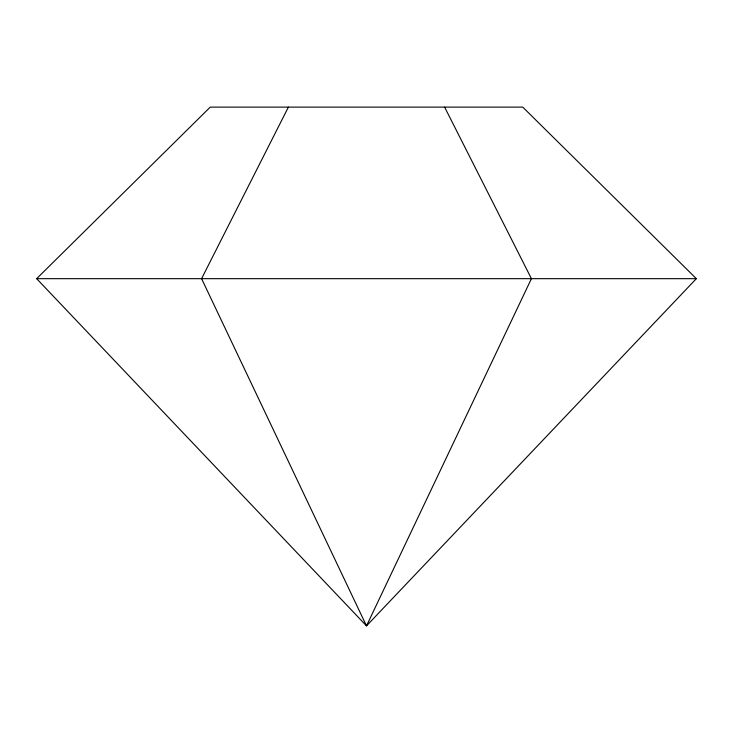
<?xml version="1.0" encoding="UTF-8"?>
<svg xmlns="http://www.w3.org/2000/svg" width="733" height="733" viewBox="0 0 733 733"><rect width="100%" height="100%" fill="white"/><g stroke="black" fill="none" stroke-linecap="round" stroke-linejoin="round"><path stroke-width="1.1" d="M288.381 107.119L201.575 278.668L366.5 625.881L696.35 278.668L522.748 107.119L210.252 107.119L36.65 278.668L366.5 625.881L531.425 278.668L444.619 107.119M36.65 278.668L696.35 278.668"/></g></svg>
